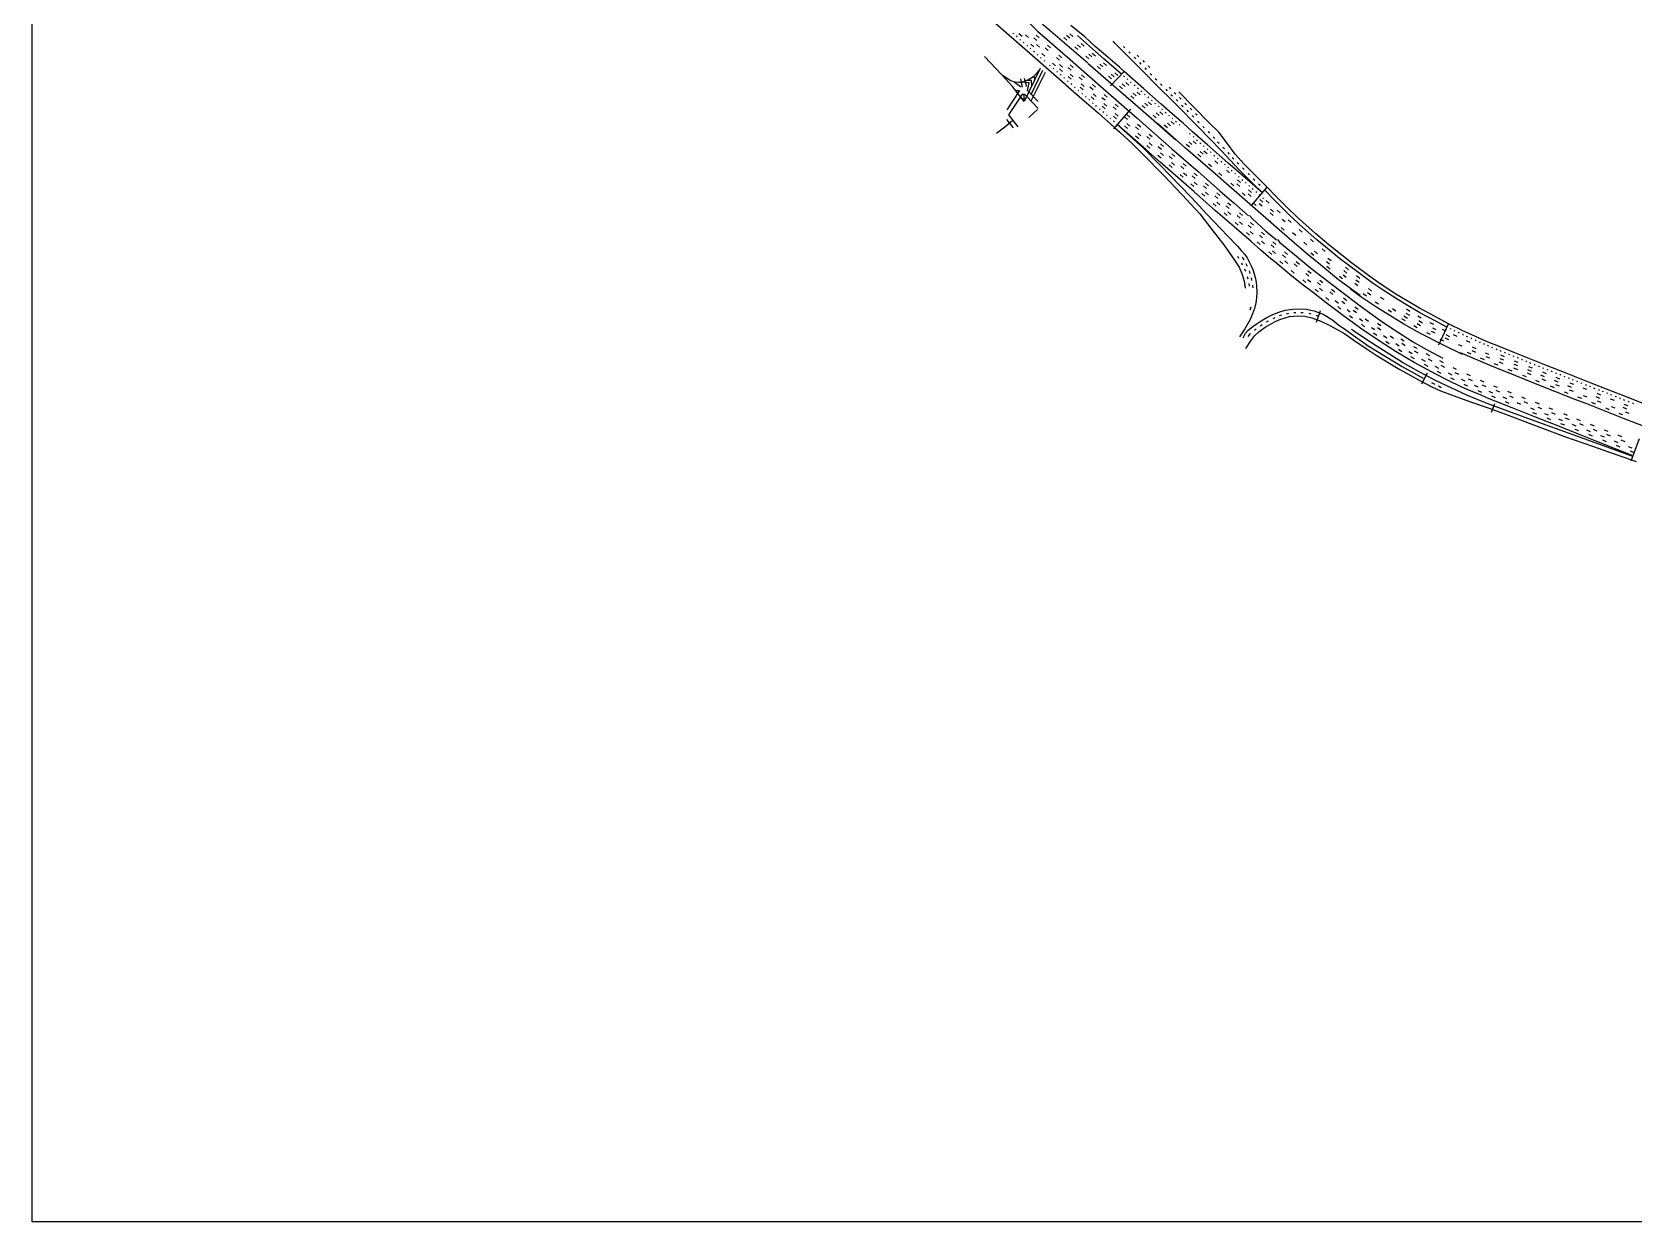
# Model space of a CAD drawing. Extents: x 6448542 to 6457186, y 1868902 to 1877049.
# Drawn here: x 6448542 to 6453720, y 1868902 to 1872749 of the extents above; entities that cross this region are included whole.
import ezdxf

# ---------------------------------------------------------------- set-up
doc = ezdxf.new("R2010")
doc.units = 0
doc.header["$LTSCALE"] = 100
doc.header["$MEASUREMENT"] = 0
for name, color, linetype, lineweight in [('DashedBoundariesNORTH', 4, 'Continuous', 25), ('DashedBoundariesSOUTH', 1, 'Continuous', 25), ('GuardRails', 1, 'Continuous', 25), ('RasterImage', 6, 'Continuous', 25), ('SectionDividersSOUTH', 7, 'Continuous', 25), ('UrbanGeometry', 1, 'Continuous', 25)]:
    doc.layers.add(name, color=color, linetype=linetype, lineweight=lineweight)
for name, color, linetype, lineweight, true_color in [('ExitDividers', 4, 'Continuous', 25, 0x00ffff), ('SectionDividersNORTH', 1, 'Continuous', 25, 0xff0000), ('SolidBoundaries', 3, 'Continuous', 25, 0x00ff00)]:
    doc.layers.add(name, color=color, linetype=linetype, lineweight=lineweight, true_color=true_color)
picture_1 = doc.add_image_def('image1.tif', size_in_pixel=(17288, 16292))

msp = doc.modelspace()

# ---------------------------------------------------------------- linework, layer by layer
at = {"layer": 'DashedBoundariesNORTH'}
for points in [[(6451877.6, 1872732), (6451887.4, 1872723.5)], [(6451886.3, 1872739.3), (6451896.2, 1872730.8)], [(6451896.3, 1872744), (6451906.1, 1872735.5)], [(6451913.1, 1872701.7), (6451922.9, 1872693.1)], [(6451921.6, 1872707.9), (6451931.5, 1872699.4)], [(6451933.7, 1872711.9), (6451943.5, 1872703.4)], [(6451957.7, 1872677.4), (6451967.6, 1872668.8)], [(6451969.3, 1872681.1), (6451979.1, 1872672.6)], [(6452069.6, 1872702.9), (6452074.5, 1872698)], [(6452087.2, 1872685.6), (6452092.1, 1872680.7)], [(6452114.8, 1872674.5), (6452119.7, 1872669.6)], [(6451948, 1872671.1), (6451957.8, 1872662.6)], [(6451985.8, 1872637.8), (6451995.6, 1872629.2)], [(6451993.6, 1872645.8), (6452003.4, 1872637.3)], [(6452005.1, 1872649.5), (6452014.9, 1872641)], [(6452104.6, 1872667.9), (6452109.5, 1872663)], [(6452121.6, 1872650.9), (6452126.5, 1872646)], [(6452132.1, 1872657.3), (6452137, 1872652.4)], [(6452138.6, 1872633.3), (6452143.5, 1872628.4)], [(6452149.9, 1872640), (6452154.8, 1872635.1)], [(6452021.3, 1872606.9), (6452031.1, 1872598.3)], [(6452030, 1872613.4), (6452039.9, 1872604.8)], [(6452042.2, 1872617.4), (6452052, 1872608.9)], [(6452057.4, 1872574.8), (6452067.2, 1872566.3)], [(6452065.7, 1872582.2), (6452075.5, 1872573.7)], [(6452070.3, 1872607.7), (6452072.9, 1872605.4)], [(6452077.6, 1872586.2), (6452087.4, 1872577.7)], [(6452081.7, 1872597.8), (6452084.2, 1872595.5)], [(6452092.8, 1872588.1), (6452095.3, 1872585.8)], [(6452104.3, 1872578.3), (6452106.9, 1872576)], [(6452115.5, 1872568.5), (6452118.1, 1872566.2)], [(6452156.2, 1872615.7), (6452161.2, 1872610.8)], [(6452172.5, 1872599.4), (6452177.4, 1872594.5)], [(6452189.8, 1872582), (6452194.7, 1872577.1)], [(6452217.5, 1872571), (6452222.4, 1872566.1)], [(6452094.2, 1872542.9), (6452104, 1872534.4)], [(6452101.5, 1872551.7), (6452111.3, 1872543.2)], [(6452114.4, 1872554.6), (6452124.2, 1872546.1)], [(6452126.3, 1872559), (6452128.9, 1872556.7)], [(6452138, 1872549), (6452140.6, 1872546.7)], [(6452138.6, 1872519.3), (6452148.4, 1872510.7)], [(6452148.8, 1872539.5), (6452151.4, 1872537.2)], [(6452150.6, 1872523.2), (6452160.4, 1872514.6)], [(6452160.3, 1872529.4), (6452162.8, 1872527.1)], [(6452171.2, 1872519.6), (6452173.8, 1872517.3)], [(6452206.6, 1872564.5), (6452211.5, 1872559.6)], [(6452223.4, 1872547.9), (6452228.3, 1872543)], [(6452234.2, 1872554.4), (6452239.1, 1872549.5)], [(6452240.4, 1872530.9), (6452245.3, 1872526)], [(6452251.3, 1872537.4), (6452256.2, 1872532.5)], [(6452268.8, 1872519.8), (6452273.7, 1872514.9)], [(6452130.3, 1872512.2), (6452140.1, 1872503.6)], [(6452166.4, 1872480.7), (6452176.2, 1872472.2)], [(6452175.2, 1872488), (6452185, 1872479.5)], [(6452182.8, 1872509.8), (6452185.3, 1872507.5)], [(6452187.4, 1872491.4), (6452197.2, 1872482.9)], [(6452194.1, 1872499.9), (6452196.7, 1872497.6)], [(6452205.2, 1872490), (6452207.8, 1872487.8)], [(6452216.7, 1872480.2), (6452219.3, 1872478)], [(6452227, 1872470.9), (6452229.5, 1872468.6)], [(6452258, 1872513.3), (6452262.9, 1872508.4)], [(6452274.8, 1872496.5), (6452279.7, 1872491.6)], [(6452285.7, 1872503), (6452290.6, 1872498.1)], [(6452292.1, 1872479.1), (6452297, 1872474.2)], [(6452308, 1872480.2), (6452303.1, 1872485.1)], [(6452202.1, 1872449.5), (6452211.9, 1872440.9)], [(6452212.3, 1872454.6), (6452222.1, 1872446.1)], [(6452223.8, 1872460), (6452233.6, 1872451.4)], [(6452238.6, 1872460.8), (6452241.2, 1872458.5)], [(6452249.8, 1872450.7), (6452252.4, 1872448.4)], [(6452283.5, 1872421.3), (6452286.1, 1872419)], [(6452309.4, 1872461.7), (6452314.3, 1872456.8)], [(6452326.4, 1872444.2), (6452331.3, 1872439.3)], [(6452343.3, 1872427.5), (6452348.2, 1872422.6)], [(6452273.2, 1872387.1), (6452283.1, 1872378.5)], [(6452281.5, 1872394.8), (6452291.3, 1872386.2)], [(6452295, 1872411.3), (6452297.6, 1872409.1)], [(6452295.3, 1872396.6), (6452305.1, 1872388.1)], [(6452306.6, 1872401.2), (6452309.1, 1872399)], [(6452317.4, 1872391.4), (6452319.9, 1872389.2)], [(6452317.5, 1872362.7), (6452327.3, 1872354.2)], [(6452328.9, 1872381.6), (6452331.4, 1872379.4)], [(6452330.3, 1872365.3), (6452340.1, 1872356.8)], [(6452340.1, 1872371.8), (6452342.7, 1872369.6)], [(6452351.1, 1872361.7), (6452353.6, 1872359.5)], [(6452360, 1872410.6), (6452364.9, 1872405.7)], [(6452374.3, 1872394.9), (6452379.2, 1872390)], [(6452391.5, 1872377.4), (6452396.4, 1872372.5)], [(6452310.6, 1872354.2), (6452320.4, 1872345.6)], [(6452345.4, 1872322.9), (6452355.3, 1872314.4)], [(6452362.5, 1872351.8), (6452365, 1872349.5)], [(6452365.8, 1872332.8), (6452375.6, 1872324.3)], [(6452373.8, 1872342.1), (6452376.4, 1872339.8)], [(6452385.1, 1872332.2), (6452387.6, 1872329.9)], [(6452396.2, 1872322.1), (6452398.7, 1872319.8)], [(6452407.2, 1872359.7), (6452412.1, 1872354.8)], [(6452407.5, 1872312.4), (6452410, 1872310.2)], [(6452421.8, 1872344.3), (6452426.7, 1872339.4)], [(6452437.5, 1872327.9), (6452442.5, 1872323)], [(6452455, 1872309.9), (6452459.9, 1872305)], [(6452378, 1872294.3), (6452387.8, 1872285.8)], [(6452402.7, 1872302.9), (6452412.5, 1872294.4)], [(6452417.2, 1872260.8), (6452427, 1872252.3)], [(6452418.4, 1872302.5), (6452421, 1872300.2)], [(6452430.1, 1872292.8), (6452432.6, 1872290.6)], [(6452436.6, 1872258.5), (6452446.4, 1872250)], [(6452438.2, 1872271.6), (6452448, 1872263.1)], [(6452441.6, 1872282.6), (6452444.2, 1872280.3)], [(6452452.8, 1872272.9), (6452455.4, 1872270.7)], [(6452464.1, 1872263.3), (6452466.6, 1872261)], [(6452472.6, 1872292.2), (6452477.5, 1872287.3)], [(6452489.4, 1872275.1), (6452494.3, 1872270.2)], [(6452511.6, 1872253), (6452506.7, 1872257.9)], [(6452453.4, 1872229.1), (6452463.2, 1872220.6)], [(6452472.8, 1872225.9), (6452482.6, 1872217.3)], [(6452474.2, 1872239.4), (6452484, 1872230.8)], [(6452475.3, 1872253.2), (6452477.9, 1872250.9)], [(6452486.3, 1872244.1), (6452488.9, 1872241.8)], [(6452498.1, 1872233.9), (6452500.7, 1872231.6)], [(6452509.1, 1872223.9), (6452511.6, 1872221.7)], [(6452510.6, 1872208), (6452520.4, 1872199.5)], [(6452520.3, 1872213.8), (6452522.9, 1872211.6)], [(6452489, 1872197), (6452498.8, 1872188.4)], [(6452508.2, 1872195.6), (6452518, 1872187.1)], [(6452530.9, 1872204.5), (6452540.7, 1872196)], [(6452543.9, 1872164.8), (6452553.7, 1872156.3)], [(6452545.5, 1872176.5), (6452555.3, 1872167.9)], [(6452567.1, 1872173.2), (6452576.9, 1872164.7)], [(6452580.1, 1872117.9), (6452589.9, 1872109.4)], [(6452582.6, 1872144.9), (6452592.4, 1872136.4)], [(6452602.8, 1872142), (6452612.6, 1872133.4)], [(6452638.2, 1872110.9), (6452648, 1872102.4)], [(6452616.9, 1872100.9), (6452626.7, 1872092.4)], [(6452652.8, 1872069.9), (6452662.6, 1872061.3)], [(6452674.2, 1872079.9), (6452684, 1872071.3)], [(6452675.6, 1872036), (6452685.7, 1872027.9)], [(6452687.9, 1872040.7), (6452697.7, 1872032.2)], [(6452712.3, 1872048.5), (6452722.1, 1872040)], [(6452725.9, 1872007.9), (6452736, 1871999.7)], [(6452731.1, 1872018.8), (6452741.2, 1872010.7)], [(6452727.8, 1871992.6), (6452737.9, 1871984.4)], [(6452768, 1871960.4), (6452778.1, 1871952.2)], [(6452780.3, 1871964.8), (6452790.4, 1871956.6)], [(6452782.2, 1871978.4), (6452792.3, 1871970.2)], [(6452787.4, 1871988.8), (6452797.5, 1871980.6)], [(6452821.6, 1871948.7), (6452831.7, 1871940.5)], [(6452823.7, 1871961.8), (6452833.8, 1871953.6)], [(6452818, 1871938), (6452828.1, 1871929.8)], [(6452845.4, 1871904.3), (6452855.6, 1871896.3)], [(6452859.3, 1871907.8), (6452869.6, 1871899.7)], [(6452861.7, 1871920), (6452871.8, 1871911.8)], [(6452883.8, 1871877.2), (6452894.9, 1871870.3)], [(6452900.1, 1871892.7), (6452911.2, 1871885.8)], [(6452925.3, 1871851.3), (6452936.3, 1871844.4)], [(6452939.8, 1871855.3), (6452950.9, 1871848.4)], [(6452984.9, 1871854.3), (6452995.9, 1871847.4)], [(6452969.3, 1871823.3), (6452980.3, 1871816.4)], [(6452976.8, 1871831.8), (6452987.9, 1871824.9)], [(6452983.2, 1871840.9), (6452994.2, 1871834)], [(6453008.6, 1871801.1), (6453019.6, 1871794.2)], [(6453018.9, 1871807.2), (6453029.9, 1871800.3)], [(6453021.8, 1871832), (6453032.8, 1871825.1)], [(6453025.2, 1871816.4), (6453036.2, 1871809.5)], [(6453060.2, 1871810), (6453072, 1871804.5)], [(6453068.5, 1871792.7), (6453080.3, 1871787.2)], [(6453049.2, 1871778.3), (6453061, 1871772.8)], [(6453065, 1871782.5), (6453076.8, 1871777)], [(6453092.4, 1871756.1), (6453104.2, 1871750.7)], [(6453100, 1871789), (6453111.8, 1871783.5)], [(6453108.7, 1871760.5), (6453120.5, 1871755)], [(6453111.9, 1871771.2), (6453123.7, 1871765.5)], [(6453129.3, 1871788.9), (6453125.8, 1871790.4)], [(6453135.7, 1871771.6), (6453147.5, 1871766.1)], [(6453142.4, 1871782.3), (6453138.8, 1871783.8)], [(6453155.9, 1871776), (6453152.3, 1871777.5)], [(6453169.4, 1871769.9), (6453165.9, 1871771.4)], [(6453178, 1871751.9), (6453190, 1871746.5)], [(6453182.9, 1871763.2), (6453179.4, 1871764.7)], [(6453196.1, 1871757.7), (6453192.5, 1871759.2)], [(6453210.1, 1871751.2), (6453206.6, 1871752.8)], [(6453223.8, 1871745.3), (6453220.3, 1871746.8)], [(6453237, 1871739.6), (6453233.5, 1871741.1)], [(6453151.9, 1871739.5), (6453163.9, 1871734.6)], [(6453181.1, 1871714.5), (6453193.1, 1871709.1)], [(6453196, 1871719.5), (6453208, 1871714.6)], [(6453197.3, 1871731.7), (6453209.2, 1871726.2)], [(6453223.6, 1871695.9), (6453235.7, 1871691)], [(6453239.4, 1871712.7), (6453251.4, 1871707.8)], [(6453241.1, 1871700.4), (6453253.2, 1871695.6)], [(6453250.4, 1871734), (6453246.8, 1871735.5)], [(6453264.1, 1871728.1), (6453260.5, 1871729.6)], [(6453277.9, 1871722.5), (6453274.4, 1871724)], [(6453286.5, 1871694.1), (6453298.6, 1871689.2)], [(6453291.3, 1871717.1), (6453287.7, 1871718.6)], [(6453288.8, 1871705.3), (6453300.9, 1871700.4)], [(6453305.2, 1871711.4), (6453301.6, 1871712.9)], [(6453318.9, 1871705.6), (6453315.3, 1871707.1)], [(6453332.9, 1871700), (6453329.3, 1871701.6)], [(6453346.6, 1871694.8), (6453343, 1871696.3)], [(6453360.3, 1871689.1), (6453356.7, 1871690.6)], [(6453267.8, 1871677.9), (6453279.8, 1871673)], [(6453284.8, 1871683), (6453296.8, 1871678.1)], [(6453312.9, 1871659.3), (6453325, 1871654.4)], [(6453331.2, 1871663.8), (6453343.3, 1871658.9)], [(6453331.5, 1871675.7), (6453343.5, 1871670.9)], [(6453333.1, 1871686.6), (6453345.2, 1871681.7)], [(6453359.5, 1871640.3), (6453371.5, 1871635.4)], [(6453373.8, 1871683.6), (6453370.2, 1871685.1)], [(6453374.7, 1871647.1), (6453386.8, 1871642.2)], [(6453375.7, 1871657.9), (6453387.7, 1871653)], [(6453379.2, 1871668.5), (6453391.3, 1871663.6)], [(6453387.6, 1871678.1), (6453384.1, 1871679.7)], [(6453400.8, 1871672.6), (6453397.3, 1871674.1)], [(6453415.2, 1871667.2), (6453411.7, 1871668.7)], [(6453418, 1871640.7), (6453430, 1871635.9)], [(6453424.1, 1871650.6), (6453436.1, 1871645.7)], [(6453428.9, 1871661.6), (6453425.4, 1871663.1)], [(6453442.9, 1871656.2), (6453439.4, 1871657.7)], [(6453456.6, 1871651.3), (6453453.1, 1871652.8)], [(6453470.7, 1871645.4), (6453467.1, 1871646.9)], [(6453484, 1871640.3), (6453480.5, 1871641.8)], [(6453402.2, 1871623.6), (6453414.3, 1871618.7)], [(6453422.2, 1871627.8), (6453434.3, 1871623)], [(6453449.8, 1871605.2), (6453461.8, 1871600.3)], [(6453462.4, 1871623.8), (6453474.5, 1871619)], [(6453466.9, 1871610.2), (6453478.9, 1871605.3)], [(6453467.8, 1871633.5), (6453479.9, 1871628.6)], [(6453498.2, 1871634.7), (6453494.7, 1871636.2)], [(6453494.8, 1871586.7), (6453506.8, 1871581.8)], [(6453505, 1871606.7), (6453517.1, 1871601.8)], [(6453511.6, 1871629.3), (6453508, 1871630.8)], [(6453511.2, 1871593.1), (6453523.2, 1871588.2)], [(6453512.5, 1871615.8), (6453524.6, 1871610.9)], [(6453525.3, 1871624), (6453521.7, 1871625.5)], [(6453538.8, 1871618.4), (6453535.2, 1871619.9)], [(6453552.8, 1871612.8), (6453549.3, 1871614.3)], [(6453554.6, 1871599.2), (6453566.7, 1871594.3)], [(6453566.9, 1871607.2), (6453563.3, 1871608.8)], [(6453580.4, 1871602), (6453576.8, 1871603.5)], [(6453594.6, 1871596.4), (6453591, 1871597.9)], [(6453609, 1871590.8), (6453605.4, 1871592.4)], [(6453621.3, 1871585.8), (6453617.8, 1871587.3)], [(6453538.2, 1871570.1), (6453550.3, 1871565.2)], [(6453556.2, 1871574.7), (6453568.3, 1871569.8)], [(6453583.1, 1871552.6), (6453595.1, 1871547.7)], [(6453596.7, 1871570.6), (6453608.8, 1871565.7)], [(6453600.3, 1871581.5), (6453612.4, 1871576.6)], [(6453601.5, 1871557.1), (6453613.5, 1871552.3)], [(6453628.6, 1871534.4), (6453640.6, 1871529.5)], [(6453635.7, 1871580.4), (6453632.1, 1871581.9)], [(6453643.8, 1871564), (6453655.9, 1871559.1)], [(6453649, 1871575), (6453645.5, 1871576.5)], [(6453646.9, 1871539), (6453658.9, 1871534.1)], [(6453663.4, 1871569.6), (6453659.9, 1871571.1)], [(6453676.9, 1871564), (6453673.4, 1871565.5)], [(6453683.8, 1871536.1), (6453695.8, 1871531.2)], [(6453690.5, 1871558.6), (6453686.9, 1871560.1)], [(6453687.9, 1871546.6), (6453700, 1871541.8)], [(6453705, 1871553), (6453701.5, 1871554.6)], [(6453718.5, 1871547.8), (6453715, 1871549.3)], [(6453671.3, 1871517.5), (6453683.3, 1871512.6)], [(6453692.1, 1871521.8), (6453704.2, 1871517)]]:
    msp.add_lwpolyline(points, dxfattribs=at)
at = {"layer": 'DashedBoundariesSOUTH'}
for points in [[(6451714.7, 1872743.3), (6451712.4, 1872745.5)], [(6451725.9, 1872733.6), (6451723.5, 1872735.8)], [(6451732.3, 1872744.3), (6451742.1, 1872735.7)], [(6451737.4, 1872723.4), (6451735, 1872725.6)], [(6451752.9, 1872740.4), (6451762.7, 1872731.9)], [(6451780.4, 1872730.7), (6451790.2, 1872722.2)], [(6451787.4, 1872739.6), (6451797.2, 1872731.1)], [(6451748, 1872714.3), (6451745.6, 1872716.4)], [(6451759.4, 1872704.1), (6451757.1, 1872706.3)], [(6451770.8, 1872694.7), (6451768.4, 1872696.9)], [(6451770.2, 1872710.6), (6451780.1, 1872702)], [(6451782, 1872684.4), (6451779.7, 1872686.6)], [(6451789.2, 1872708.7), (6451799, 1872700.2)], [(6451793.4, 1872674.5), (6451791, 1872676.7)], [(6451806, 1872679.9), (6451815.8, 1872671.3)], [(6451817.1, 1872698.2), (6451826.9, 1872689.6)], [(6451824.3, 1872706.9), (6451834.1, 1872698.4)], [(6451861.2, 1872674.8), (6451871, 1872666.3)], [(6451804.5, 1872664.9), (6451802.1, 1872667.1)], [(6451815.7, 1872655.2), (6451813.4, 1872657.4)], [(6451832.9, 1872640.3), (6451830.5, 1872642.5)], [(6451840.9, 1872649), (6451850.7, 1872640.5)], [(6451844.7, 1872630.2), (6451842.4, 1872632.4)], [(6451853.4, 1872666.8), (6451863.2, 1872658.3)], [(6451856.6, 1872620), (6451854.2, 1872622.1)], [(6451862.9, 1872644.8), (6451872.8, 1872636.2)], [(6451863.5, 1872630), (6451873.3, 1872621.5)], [(6451890.8, 1872634.7), (6451900.6, 1872626.2)], [(6451897.6, 1872643.3), (6451907.4, 1872634.7)], [(6451868.2, 1872609.7), (6451865.8, 1872611.9)], [(6451879.3, 1872600), (6451877, 1872602.1)], [(6451891.2, 1872589.8), (6451888.8, 1872591.9)], [(6451890.8, 1872605.7), (6451900.7, 1872597.2)], [(6451898, 1872613.6), (6451907.8, 1872605.1)], [(6451902.6, 1872579.7), (6451900.3, 1872581.8)], [(6451914.4, 1872569.2), (6451912, 1872571.3)], [(6451926.8, 1872603.1), (6451936.6, 1872594.5)], [(6451930.4, 1872570.7), (6451940.2, 1872562.2)], [(6451933.5, 1872582.2), (6451943.3, 1872573.7)], [(6451933.9, 1872611.1), (6451943.8, 1872602.6)], [(6451961.8, 1872571.9), (6451971.6, 1872563.3)], [(6451969.9, 1872579.7), (6451979.7, 1872571.2)], [(6451926.1, 1872558.8), (6451923.8, 1872560.9)], [(6451937.5, 1872548.7), (6451935.2, 1872550.9)], [(6451949.2, 1872538.8), (6451946.8, 1872541)], [(6451960.4, 1872528.7), (6451958.1, 1872530.9)], [(6451965.6, 1872540.2), (6451975.4, 1872531.7)], [(6451972.4, 1872518.6), (6451970.1, 1872520.8)], [(6451972.1, 1872549.7), (6451981.9, 1872541.1)], [(6452000.6, 1872538.2), (6452010.4, 1872529.7)], [(6452006.8, 1872518.3), (6452016.6, 1872509.8)], [(6452007.4, 1872547.6), (6452017.2, 1872539.1)], [(6451983.2, 1872509.2), (6451980.9, 1872511.4)], [(6451994.8, 1872499), (6451992.4, 1872501.1)], [(6452000.9, 1872509.3), (6452010.7, 1872500.7)], [(6452006.1, 1872489.1), (6452003.8, 1872491.2)], [(6452017.3, 1872479.3), (6452014.9, 1872481.4)], [(6452028.8, 1872469.2), (6452026.5, 1872471.3)], [(6452036.3, 1872507.3), (6452046.1, 1872498.8)], [(6452037.3, 1872477), (6452047.1, 1872468.5)], [(6452042.9, 1872515.8), (6452052.7, 1872507.3)], [(6452043.4, 1872485.8), (6452053.2, 1872477.3)], [(6452072.9, 1872475.1), (6452082.7, 1872466.6)], [(6452080.5, 1872483.1), (6452090.3, 1872474.6)], [(6452040.5, 1872459.2), (6452038.1, 1872461.3)], [(6452072.9, 1872446.1), (6452082.7, 1872437.5)], [(6452080.5, 1872454.1), (6452090.3, 1872445.6)], [(6452109.1, 1872442.6), (6452118.9, 1872434.1)], [(6452109.4, 1872414.1), (6452119.2, 1872405.6)], [(6452115.9, 1872451.7), (6452125.7, 1872443.1)], [(6452116.5, 1872422.6), (6452126.4, 1872414.1)], [(6452153.2, 1872419.7), (6452163, 1872411.2)], [(6452145.2, 1872382.6), (6452155, 1872374)], [(6452145.5, 1872411.8), (6452155.3, 1872403.2)], [(6452152.9, 1872390.8), (6452162.7, 1872382.3)], [(6452182.7, 1872378.9), (6452192.5, 1872370.3)], [(6452189.6, 1872387.9), (6452199.4, 1872379.3)], [(6452181.6, 1872351), (6452191.4, 1872342.5)], [(6452190.1, 1872358.4), (6452199.9, 1872349.9)], [(6452217.5, 1872319.7), (6452227.3, 1872311.2)], [(6452218.1, 1872348.2), (6452227.9, 1872339.6)], [(6452225, 1872327.6), (6452234.8, 1872319.1)], [(6452226, 1872355.8), (6452235.8, 1872347.2)], [(6452255.4, 1872315.8), (6452265.2, 1872307.2)], [(6452262.7, 1872324.4), (6452272.6, 1872315.9)], [(6452252.9, 1872288.8), (6452262.8, 1872280.3)], [(6452264.6, 1872294.3), (6452274.4, 1872285.7)], [(6452287.8, 1872258.3), (6452297.6, 1872249.8)], [(6452292, 1872284.4), (6452301.8, 1872275.9)], [(6452298.3, 1872293.1), (6452308.1, 1872284.5)], [(6452298.5, 1872263.8), (6452308.4, 1872255.3)], [(6452334.8, 1872260.8), (6452344.6, 1872252.3)], [(6452323.4, 1872227.6), (6452333.2, 1872219)], [(6452328.7, 1872251.9), (6452338.5, 1872243.4)], [(6452334.8, 1872231.2), (6452344.6, 1872222.7)], [(6452365.1, 1872219.8), (6452374.9, 1872211.3)], [(6452371.5, 1872229.1), (6452381.4, 1872220.6)], [(6452360.1, 1872195.1), (6452369.9, 1872186.5)], [(6452371.5, 1872199.8), (6452381.4, 1872191.3)], [(6452395.2, 1872164.7), (6452405, 1872156.2)], [(6452402.2, 1872187.4), (6452412, 1872178.8)], [(6452407.6, 1872197.7), (6452417.4, 1872189.2)], [(6452407.6, 1872168.5), (6452417.4, 1872159.9)], [(6452437.4, 1872156.6), (6452447.2, 1872148)], [(6452444.7, 1872164.8), (6452454.5, 1872156.3)], [(6452431, 1872133.8), (6452440.8, 1872125.3)], [(6452444.7, 1872136.1), (6452454.5, 1872127.6)], [(6452473.4, 1872125), (6452483.2, 1872116.5)], [(6452479.9, 1872105), (6452489.7, 1872096.4)], [(6452480.9, 1872133.6), (6452490.7, 1872125)], [(6452467.2, 1872101.7), (6452477, 1872093.2)], [(6452502.6, 1872070.7), (6452512.4, 1872062.2)], [(6452510.1, 1872093.1), (6452519.9, 1872084.6)], [(6452516.1, 1872073.1), (6452525.9, 1872064.6)], [(6452516.6, 1872102), (6452526.4, 1872093.5)], [(6452547.7, 1872061), (6452557.5, 1872052.4)], [(6452553.1, 1872070.7), (6452562.9, 1872062.2)], [(6452438.8, 1872024.3), (6452442.1, 1872018.8)], [(6452455.1, 1871996.1), (6452452.4, 1872002.1)], [(6452454.1, 1872021.1), (6452458.9, 1872013.1)], [(6452470.9, 1871991.1), (6452466.6, 1871999.6)], [(6452539.6, 1872038.6), (6452549.4, 1872030)], [(6452551.8, 1872042.1), (6452561.6, 1872033.5)], [(6452575.8, 1872008.3), (6452585.6, 1871999.8)], [(6452584.4, 1872029.1), (6452594.3, 1872020.6)], [(6452590.7, 1872038.6), (6452600.5, 1872030)], [(6452591.4, 1872010), (6452601.2, 1872001.4)], [(6452621.8, 1871999.7), (6452631.6, 1871991.2)], [(6452628.8, 1872007.9), (6452638.6, 1871999.3)], [(6452465.1, 1871975), (6452462.6, 1871983)], [(6452470.2, 1871959.1), (6452471.7, 1871951.3)], [(6452479.7, 1871968.5), (6452477.2, 1871977.3)], [(6452485.2, 1871946.6), (6452483.4, 1871954.6)], [(6452612.2, 1871978.7), (6452622, 1871970.2)], [(6452649.7, 1871948.1), (6452659.8, 1871939.9)], [(6452659.6, 1871969.1), (6452669.4, 1871960.6)], [(6452665.4, 1871949.7), (6452675.5, 1871941.5)], [(6452666.4, 1871977.7), (6452676.5, 1871969.5)], [(6452704.8, 1871947.7), (6452714.9, 1871939.5)], [(6452475.7, 1871936.6), (6452476.4, 1871928.3)], [(6452489.2, 1871922.8), (6452488.2, 1871930.8)], [(6452689.3, 1871917.9), (6452699.4, 1871909.7)], [(6452697.2, 1871939.3), (6452707.3, 1871931.1)], [(6452703.4, 1871921), (6452713.5, 1871912.9)], [(6452737.1, 1871909.1), (6452747.2, 1871900.9)], [(6452742.8, 1871918.2), (6452752.9, 1871910)], [(6452479.4, 1871851), (6452482.4, 1871861.5)], [(6452723.7, 1871891), (6452733.8, 1871882.8)], [(6452754.9, 1871881.3), (6452765.2, 1871873.3)], [(6452762.5, 1871861.6), (6452772.7, 1871853.6)], [(6452775.8, 1871879.5), (6452786, 1871871.5)], [(6452781.6, 1871889.6), (6452791.9, 1871881.6)], [(6452792.8, 1871852.5), (6452803.1, 1871844.5)], [(6452812.9, 1871850.6), (6452823.2, 1871842.6)], [(6452818.3, 1871861.1), (6452828.5, 1871853.1)], [(6452512.3, 1871799.7), (6452518.4, 1871803.6)], [(6452532.9, 1871812.2), (6452538.8, 1871815.5)], [(6452554.1, 1871823.6), (6452559.9, 1871826.4)], [(6452574.9, 1871832.5), (6452581.6, 1871834.8)], [(6452597.4, 1871838.9), (6452604.4, 1871840.5)], [(6452620.5, 1871842.8), (6452627.3, 1871842.9)], [(6452643.6, 1871842.6), (6452650.6, 1871842.6)], [(6452669.3, 1871840.4), (6452676.1, 1871838.7)], [(6452693.2, 1871833.7), (6452700, 1871831.1)], [(6452800.3, 1871833.1), (6452810.6, 1871825.1)], [(6452832.6, 1871823.6), (6452842.8, 1871815.6)], [(6452839.3, 1871804.8), (6452849.6, 1871796.8)], [(6452851.7, 1871822.4), (6452861.9, 1871814.4)], [(6452871.5, 1871794.6), (6452882.3, 1871787.4)], [(6452891.2, 1871793.9), (6452902, 1871786.6)], [(6452891.3, 1871807.8), (6452902.1, 1871800.5)], [(6452472.9, 1871764.6), (6452480.7, 1871774.3)], [(6452493.6, 1871785.9), (6452498.8, 1871789.9)], [(6452878.2, 1871776.7), (6452889, 1871769.5)], [(6452910.4, 1871767.8), (6452921.2, 1871760.6)], [(6452917.7, 1871749.8), (6452928.5, 1871742.5)], [(6452932.2, 1871767), (6452942.9, 1871759.7)], [(6452950.9, 1871742), (6452961.7, 1871734.7)], [(6452966.1, 1871758), (6452976.9, 1871750.7)], [(6452970, 1871743.4), (6452980.8, 1871736.1)], [(6452958.9, 1871724.2), (6452969.7, 1871716.9)], [(6452992, 1871716.9), (6453003.4, 1871709.9)], [(6452998.4, 1871700.7), (6453010.2, 1871693.6)], [(6453007.8, 1871732.8), (6453018.5, 1871727)], [(6453009.8, 1871719), (6453021.3, 1871712.4)], [(6453033.9, 1871692.3), (6453045.4, 1871685.7)], [(6453047.4, 1871710.6), (6453058.9, 1871704)], [(6453055.5, 1871693.4), (6453067, 1871686.8)], [(6453041.9, 1871675.7), (6453053.5, 1871669.1)], [(6453076.8, 1871669.7), (6453088.3, 1871663.1)], [(6453084.5, 1871653.3), (6453096, 1871646.8)], [(6453091.6, 1871687.2), (6453103.1, 1871680.6)], [(6453096.4, 1871672.1), (6453107.9, 1871665.5)], [(6453120, 1871647.4), (6453131.4, 1871641.4)], [(6453134.2, 1871664.9), (6453145.6, 1871659)], [(6453141.6, 1871648.8), (6453153, 1871642.9)], [(6453178.4, 1871644.1), (6453190.3, 1871638.7)], [(6453065.6, 1871616.4), (6453076.2, 1871611)], [(6453088.2, 1871605.1), (6453097.3, 1871600.3)], [(6453127.2, 1871631.7), (6453138.6, 1871625.8)], [(6453162, 1871627), (6453173.9, 1871621.6)], [(6453170.7, 1871610.6), (6453182.6, 1871605.3)], [(6453184.7, 1871628.4), (6453196.7, 1871623.1)], [(6453203.5, 1871608), (6453215.5, 1871602.6)], [(6453215.2, 1871591), (6453227.1, 1871585.6)], [(6453223.2, 1871624), (6453235.1, 1871618.6)], [(6453229.4, 1871609), (6453241.3, 1871603.6)], [(6453251.3, 1871588.4), (6453263.2, 1871583)], [(6453266.2, 1871606.1), (6453278.2, 1871601)], [(6453274.2, 1871591.2), (6453286.1, 1871585.8)], [(6453311, 1871588.1), (6453323, 1871583)], [(6453259.7, 1871572.9), (6453271.6, 1871567.5)], [(6453296.2, 1871570.3), (6453308.1, 1871564.9)], [(6453304.2, 1871555.3), (6453316.1, 1871549.9)], [(6453318.3, 1871573), (6453330.3, 1871567.9)], [(6453341.8, 1871551.7), (6453353.7, 1871546.7)], [(6453356.3, 1871570.1), (6453368.3, 1871565)], [(6453364.1, 1871555.1), (6453376.1, 1871550)], [(6453386, 1871534.4), (6453398, 1871529.3)], [(6453401.3, 1871552.4), (6453413.3, 1871547.3)], [(6453409, 1871536.9), (6453421, 1871531.9)], [(6453444.7, 1871534.8), (6453456.7, 1871529.7)], [(6453392.7, 1871519.7), (6453404.7, 1871514.6)], [(6453431.1, 1871516.6), (6453443, 1871511.5)], [(6453438.6, 1871501.7), (6453450.6, 1871496.6)], [(6453453.8, 1871519.5), (6453465.8, 1871514.5)], [(6453476.4, 1871498.4), (6453488.4, 1871493.3)], [(6453483.2, 1871484), (6453495.2, 1871479)], [(6453492.5, 1871516.2), (6453504.5, 1871511.1)], [(6453498.4, 1871501.9), (6453510.4, 1871496.8)], [(6453520.7, 1871481.5), (6453532.6, 1871476.4)], [(6453534.5, 1871499.1), (6453546.5, 1871494)], [(6453543.9, 1871483.5), (6453555.9, 1871478.4)], [(6453579.1, 1871481.5), (6453591.1, 1871476.4)], [(6453528.9, 1871465.9), (6453540.8, 1871460.8)], [(6453567, 1871462.9), (6453578.9, 1871457.8)], [(6453573.5, 1871448.9), (6453585.5, 1871443.8)], [(6453588.4, 1871465.6), (6453600.4, 1871460.5)], [(6453611.9, 1871445.3), (6453623.9, 1871440.2)], [(6453618.2, 1871431), (6453630.1, 1871425.9)], [(6453624.3, 1871463.8), (6453636.3, 1871458.7)], [(6453631.6, 1871449.1), (6453643.6, 1871444)], [(6453668.3, 1871446.8), (6453680.3, 1871441.7)], [(6453678.3, 1871430.6), (6453690.4, 1871425.9)], [(6453656.3, 1871427.4), (6453668.3, 1871422.3)], [(6453662.7, 1871413.5), (6453674.7, 1871408.4)], [(6453701.7, 1871409.7), (6453713.8, 1871405)], [(6453707.7, 1871395.1), (6453719.8, 1871390.5)]]:
    msp.add_lwpolyline(points, dxfattribs=at)
at = {"layer": 'ExitDividers'}
for points in [[(6452705.9, 1871847.8), (6452693, 1871810.8)], [(6453052, 1871646.4), (6453033, 1871610.8)], [(6453269.4, 1871547.9), (6453258.3, 1871519.6)]]:
    msp.add_lwpolyline(points, dxfattribs=at)
at = {"layer": 'GuardRails'}
for points in [[(6451713.3, 1872841.4), (6451720.8, 1872832), (6451733.1, 1872818.9), (6451752.6, 1872795.4), (6451765.7, 1872779.5), (6451792.7, 1872751.6), (6451806.7, 1872739.3), (6451888.7, 1872668.2), (6451995.5, 1872574.2), (6452113.8, 1872471.3), (6452226.5, 1872372.3), (6452311.4, 1872298.1), (6452340.7, 1872272.4), (6452383, 1872235.3), (6452426.5, 1872197.1), (6452474.7, 1872155)], [(6452238.9, 1872400), (6452141.8, 1872485), (6452108.4, 1872514.3), (6452077.3, 1872541.5), (6452046.1, 1872568.4), (6451988.4, 1872619.1), (6451956.2, 1872646.9)], [(6452477, 1872155.8), (6452487.9, 1872144.2), (6452529.5, 1872107.2), (6452564.6, 1872077.3)], [(6452567.8, 1872078.3), (6452574.7, 1872070.3), (6452587.4, 1872059.8), (6452629.5, 1872024.6), (6452675.8, 1871986), (6452767.6, 1871915.9), (6452834.9, 1871864.5), (6452897.5, 1871819), (6452940.6, 1871789.5), (6452971, 1871770.2), (6453004.4, 1871749.2), (6453039.4, 1871728.9), (6453102.6, 1871694.9)], [(6453165.8, 1871707.4), (6453102.8, 1871737.8), (6453029.7, 1871774.9), (6452976.4, 1871804.8), (6452916.9, 1871841.5), (6452885.6, 1871861.5), (6452837.5, 1871893.5), (6452804.3, 1871917.6)]]:
    msp.add_lwpolyline(points, dxfattribs=at)
at = {"layer": 'SectionDividersNORTH'}
for points in [[(6452027.6, 1872575.6), (6452072.2, 1872622.3)], [(6452483.7, 1872189), (6452534.5, 1872247.4)], [(6453089.2, 1871738.5), (6453121, 1871806.3)]]:
    msp.add_lwpolyline(points, dxfattribs=at)
at = {"layer": 'SectionDividersSOUTH'}
for points in [[(6452092.6, 1872500.2), (6452037.8, 1872436.9)], [(6453737.2, 1871434.4), (6453710.4, 1871362.3)]]:
    msp.add_lwpolyline(points, dxfattribs=at)
at = {"layer": 'SolidBoundaries'}
for points in [[(6451954.6, 1872648.6), (6451812, 1872771.4), (6451708, 1872866.2), (6451656.7, 1872910.1), (6451602, 1872958.8), (6451561.5, 1872995.2)], [(6451516.8, 1872900.3), (6451573.7, 1872850.5), (6451683.7, 1872754.2), (6451776.3, 1872673.4), (6451879.6, 1872583.2), (6451884.1, 1872578.8), (6451935.1, 1872533.3), (6451988.7, 1872487.7), (6452041.2, 1872440.8)], [(6452072.2, 1872622.3), (6452056.9, 1872635.9), (6452019.7, 1872668.6), (6451978.2, 1872703.1), (6451944.8, 1872734.3), (6451900.1, 1872770.5)], [(6452063.8, 1872613.5), (6452006.9, 1872662.8), (6451969.9, 1872695.4), (6451921.6, 1872737.8)], [(6452519.1, 1872229.7), (6452478.8, 1872264.8), (6452407.7, 1872327), (6452341.8, 1872385.2), (6452293.5, 1872427), (6452262.5, 1872454.8), (6452236.2, 1872477.5), (6452191.6, 1872515.7), (6452135.5, 1872565.9), (6452072.2, 1872622.3)], [(6452534.6, 1872247.5), (6452518.3, 1872264), (6452486.3, 1872296.3), (6452460, 1872322.2), (6452431.2, 1872354.4), (6452388.8, 1872411.8), (6452378.1, 1872425.4), (6452347.5, 1872456.3), (6452249.1, 1872556.2)], [(6452041.2, 1872440.8), (6452058.7, 1872425.2), (6452101.2, 1872386.2), (6452129.6, 1872357.8), (6452201.4, 1872284.4), (6452259.4, 1872222.8), (6452316.9, 1872161.2), (6452355.9, 1872111.3), (6452395, 1872061.2), (6452428.5, 1872011.6), (6452444.1, 1871988.9), (6452453.4, 1871965.9), (6452460.4, 1871943.6), (6452462.9, 1871921.3)], [(6452835.3, 1871897.3), (6452765.5, 1871948.8), (6452706.8, 1871996.5), (6452662.1, 1872033.9), (6452582.1, 1872102.6), (6452487.4, 1872185.8), (6452410.8, 1872252.4), (6452357.3, 1872298.4), (6452270.7, 1872374.5), (6452179.5, 1872454.9)], [(6453115.8, 1871795.3), (6453077.1, 1871815.4), (6453028.1, 1871842.1), (6452989.9, 1871864.2), (6452955, 1871885.5), (6452909.9, 1871914.4), (6452873.9, 1871939.1), (6452826.9, 1871973.7), (6452768.7, 1872017.3), (6452741.5, 1872039.6), (6452695.4, 1872078.1), (6452649.1, 1872118.7), (6452637, 1872129.4), (6452604.7, 1872160), (6452561.9, 1872202.2), (6452525.5, 1872239.4)], [(6453121, 1871806.4), (6453075.4, 1871830.3), (6453027, 1871856.7), (6452993, 1871876.8), (6452945.6, 1871905.7), (6452892.3, 1871940.5), (6452862.6, 1871962.7), (6452807.7, 1872003), (6452734, 1872061.7), (6452692.2, 1872097.1), (6452628, 1872154.3), (6452603.7, 1872177.4), (6452560.9, 1872220.9), (6452534.6, 1872247.5)], [(6452456.5, 1871761.1), (6452464, 1871775.6), (6452473.4, 1871786), (6452487.9, 1871797.4), (6452502.5, 1871807.4), (6452515.1, 1871815.4), (6452533.1, 1871826.5), (6452552.6, 1871836.3), (6452572.2, 1871844.2), (6452592.8, 1871849.8), (6452617.3, 1871853.4), (6452637.1, 1871854.4), (6452660.9, 1871853.1), (6452686.6, 1871848.1), (6452706, 1871840.9), (6452715.4, 1871836.9), (6452726.3, 1871831.1), (6452746.6, 1871817.6), (6452766.7, 1871802.1), (6452784.4, 1871789.6), (6452812.5, 1871769.5), (6452861.4, 1871735.2), (6452915.6, 1871701), (6452970.9, 1871667.7), (6453038.3, 1871630.6)], [(6452465.6, 1871726.7), (6452481.6, 1871751.1), (6452494.7, 1871768.2), (6452508.1, 1871779.7), (6452528.3, 1871795), (6452544.9, 1871805.5), (6452560.1, 1871813.6), (6452575.1, 1871820.4), (6452592.4, 1871825.9), (6452606.4, 1871829.3), (6452619.2, 1871830.9), (6452635.2, 1871831.4), (6452655.8, 1871830.7), (6452678.9, 1871825.7), (6452708.4, 1871814.6), (6452739.7, 1871799.4), (6452768.3, 1871783.9), (6452785.6, 1871773.4), (6452814.5, 1871753.2), (6452854.5, 1871726.1), (6452889.9, 1871703.1), (6452963.4, 1871658.5), (6453007, 1871634.4), (6453021.7, 1871626.5), (6453068.7, 1871601.3), (6453095, 1871589.2), (6453115.2, 1871581.5), (6453191.4, 1871554.2), (6453252, 1871533.4), (6453305.1, 1871513.5), (6453390.6, 1871481.8), (6453496.2, 1871442.2), (6453589.7, 1871409.1), (6453634.2, 1871393.6), (6453711.9, 1871366.4)], [(6453925.4, 1871481), (6453908.3, 1871487.4), (6453842.7, 1871512.4), (6453749.6, 1871548.8), (6453697.8, 1871569.4), (6453645.1, 1871589.4), (6453582.4, 1871614.3), (6453501.4, 1871646.3), (6453438, 1871671.3), (6453334.8, 1871712.4), (6453293.4, 1871729.2), (6453244, 1871749.3), (6453208, 1871764.9), (6453165.3, 1871784.5), (6453124.8, 1871804.4), (6453121, 1871806.4)], [(6453713.6, 1871377.9), (6453609.4, 1871415.4), (6453508.9, 1871452.6), (6453413.2, 1871487), (6453312.7, 1871523.5), (6453246.1, 1871548.5), (6453182.4, 1871574.2), (6453080.9, 1871622), (6453025.5, 1871651.4), (6452972.1, 1871680.8), (6452898.6, 1871727.1), (6452859.6, 1871752), (6452816.5, 1871781.2), (6452807.3, 1871788.2)], [(6453778.7, 1871464.6), (6453686.7, 1871500.4), (6453584, 1871540.5), (6453567.7, 1871547.5), (6453526.9, 1871563), (6453401.6, 1871612.6), (6453303.8, 1871651.6), (6453262.5, 1871668.3), (6453159.8, 1871712.1)], [(6453711.9, 1871366.4), (6453727.7, 1871360.9)]]:
    msp.add_lwpolyline(points, dxfattribs=at)
at = {"layer": 'SolidBoundaries', "flags": 128}
for points in [[(6452519.1, 1872229.7), (6452519.1, 1872229.7), (6452489.1, 1872258.6), (6452445.4, 1872303), (6452386.4, 1872365.4), (6452348.4, 1872405.7), (6452313.5, 1872440.9), (6452239.2, 1872515.8), (6452172.7, 1872582.4), (6452139.8, 1872615.6), (6452100, 1872655.5), (6452041.6, 1872713.4), (6452036.3, 1872719.6)], [(6453714.1, 1871380.8), (6453605.8, 1871423.9), (6453540.8, 1871449.6), (6453473.8, 1871475.8), (6453402.5, 1871504.7), (6453327, 1871534.4), (6453247.1, 1871566.2), (6453223.9, 1871576.1), (6453188.7, 1871590.6), (6453161.6, 1871602.9), (6453119.8, 1871622.9), (6453080.1, 1871643.4), (6453009.6, 1871681), (6452952, 1871715.1), (6452915, 1871738.8), (6452883.4, 1871759.8), (6452840.5, 1871789.2), (6452786.1, 1871829.2), (6452725.3, 1871874.1), (6452684.1, 1871906.1), (6452646.3, 1871934.5), (6452608.1, 1871965.5), (6452559.2, 1872006.3), (6452546.4, 1872016.7), (6452514.4, 1872044.3), (6452482.3, 1872072.5), (6452427.6, 1872119.5), (6452367.9, 1872171.5), (6452297, 1872234.3), (6452229.9, 1872293.2), (6452188.6, 1872328.9), (6452141.9, 1872370.2), (6452049.9, 1872450.8), (6452049.9, 1872450.8)], [(6452049.9, 1872450.8), (6452134.3, 1872373.8), (6452188.5, 1872319.4), (6452288.8, 1872215.1), (6452339.8, 1872161), (6452407.1, 1872090), (6452438.9, 1872056.7), (6452450.4, 1872043.3), (6452462, 1872029.9), (6452469.6, 1872019.4), (6452477.8, 1872004.4), (6452483.1, 1871993.7), (6452487.8, 1871981.3), (6452492.8, 1871967.6), (6452495.7, 1871955.8), (6452497.6, 1871947.4), (6452499.9, 1871929.5), (6452501.5, 1871907.2), (6452500, 1871890.4), (6452498.1, 1871874.4), (6452493.6, 1871855.5), (6452487.1, 1871837.9), (6452479.2, 1871819.8), (6452462.6, 1871790.3), (6452445.5, 1871763.5)]]:
    msp.add_lwpolyline(points, dxfattribs=at)
at = {"layer": 'UrbanGeometry'}
for points in [[(6451800.8, 1872631.6), (6451748.9, 1872525.3), (6451711.1, 1872573.2), (6451677.3, 1872611.3), (6451620.9, 1872670)], [(6451677.3, 1872611.3), (6451686, 1872605.3), (6451694.9, 1872599), (6451703.6, 1872593.9), (6451710.2, 1872590.9), (6451719.5, 1872587.9), (6451731.2, 1872587.3), (6451739.3, 1872587.6), (6451750.1, 1872590.3), (6451758.2, 1872593.6), (6451768.1, 1872598.7), (6451778.9, 1872605.9), (6451791.5, 1872617), (6451797.8, 1872625.5)], [(6451772.1, 1872547.4), (6451809.7, 1872625.7)], [(6451717.1, 1872588.3), (6451737.6, 1872573.5), (6451735.9, 1872571)], [(6451737.3, 1872597.8), (6451742.5, 1872571.3)], [(6451765.4, 1872585.5), (6451739.3, 1872587.6)], [(6451749.4, 1872600.2), (6451754.1, 1872581.6), (6451755.4, 1872572.9)], [(6451773.5, 1872575.8), (6451773, 1872593.1), (6451756.4, 1872592.9)], [(6451793.9, 1872525.3), (6451759.8, 1872560.2), (6451765.4, 1872585.5)], [(6451771.8, 1872526.8), (6451817.8, 1872620.2)], [(6451783.2, 1872595.7), (6451782.5, 1872603.7), (6451775.1, 1872603.4)], [(6451721.9, 1872560.4), (6451733.6, 1872560.2), (6451692.5, 1872498)], [(6451744, 1872549.4), (6451698.8, 1872481.2)], [(6451740.9, 1872536.2), (6451750.6, 1872530.7), (6451748.3, 1872549.4)], [(6451750, 1872548.9), (6451756.1, 1872542.2)], [(6451794.5, 1872502.2), (6451756.1, 1872542.2)], [(6451691.6, 1872467), (6451713, 1872439.4)], [(6451698.8, 1872481.2), (6451728.2, 1872443)], [(6451792, 1872499.3), (6451764.1, 1872473.5)], [(6451712.7, 1872463.1), (6451686.2, 1872442.1), (6451659.8, 1872421.4)]]:
    msp.add_lwpolyline(points, dxfattribs=at)

# ---------------------------------------------------------------- pictures from other files: only their frames are drawn
at = {"layer": 'RasterImage', "transparency": 33554610}
image = msp.add_image(picture_1, insert=(6448541.8, 1868902.4), size_in_units=(8644.2, 8146.2), dxfattribs=at)
image.dxf.flags = 15

doc.saveas('drawing.dxf')
